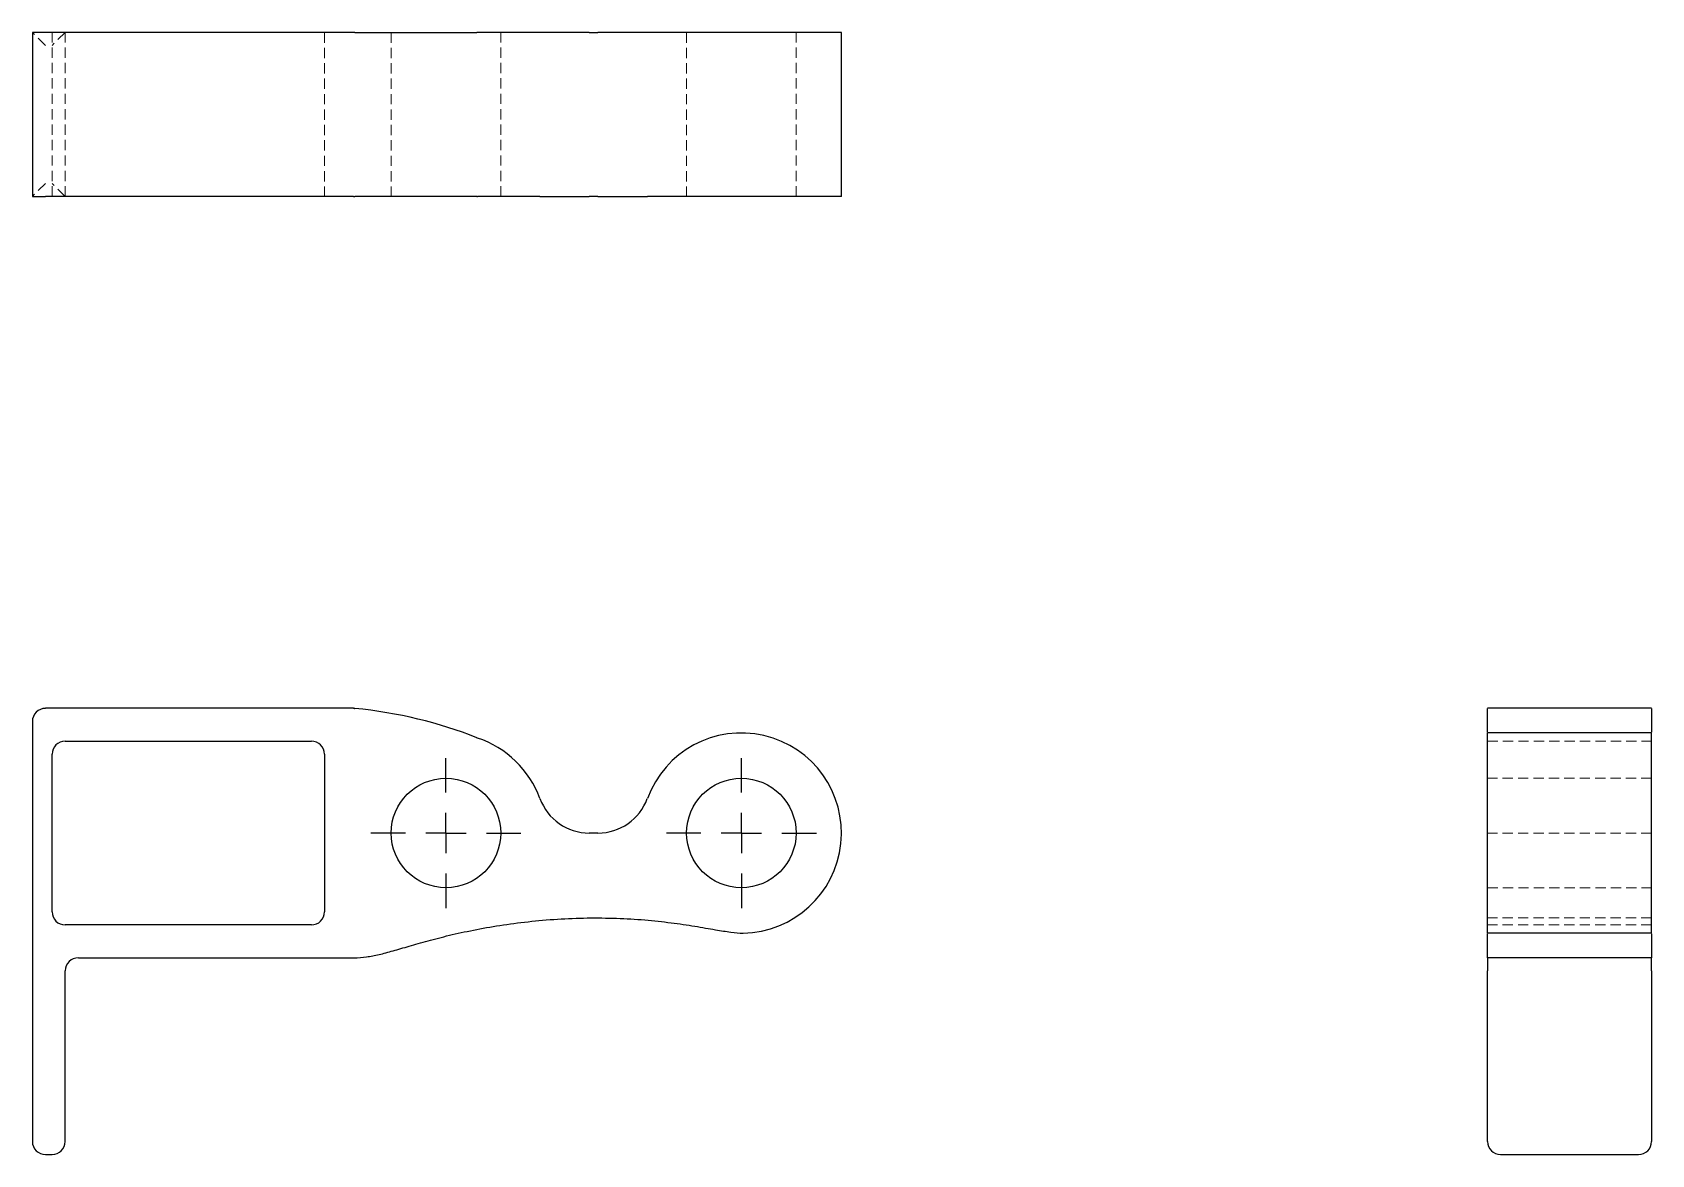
# Model space of a CAD drawing. Header units: millimetres. Extents: x 33 to 233, y 29 to 168.
import ezdxf

# ---------------------------------------------------------------- set-up
doc = ezdxf.new("R2010")
doc.units = ezdxf.units.MM
doc.linetypes.add('HIDDEN', pattern=[1.905, 1.27, -0.635])
doc.layers.add('10', color=7, linetype='Continuous')

# ---------------------------------------------------------------- blocks, each defined once
blk = doc.blocks.new('SW_CENTERMARKSYMBOL_0')
at = {"layer": '10', "color": 0}
for p, q in [((0, 5), (0, 9.27)), ((0, 0), (0, 2.5)), ((-5, 0), (-9.27, 0)), ((0, 0), (-2.5, 0)), ((0, 0), (0, -2.5)), ((0, 0), (2.5, 0)), ((5, 0), (9.27, 0)), ((0, -5), (0, -9.27))]:
    blk.add_line(p, q, dxfattribs=at)
blk = doc.blocks.new('SW_CENTERMARKSYMBOL_1')
at = {"layer": '10', "color": 0}
for p, q in [((0, 5), (0, 9.27)), ((0, 0), (0, 2.5)), ((-5, 0), (-9.27, 0)), ((0, 0), (-2.5, 0)), ((0, 0), (0, -2.5)), ((0, 0), (2.5, 0)), ((5, 0), (9.27, 0)), ((0, -5), (0, -9.27))]:
    blk.add_line(p, q, dxfattribs=at)

msp = doc.modelspace()

# ---------------------------------------------------------------- linework, layer by layer
at = {"color": 7, "linetype": 'Continuous', "lineweight": 25}
for p, q in [((33, 168.14), (33, 147.86)), ((34.62, 168.14), (33, 168.14)), ((72.68, 168.14), (34.62, 168.14)), ((95.73, 168.14), (88.01, 168.14)), ((101.83, 168.14), (95.73, 168.14)), ((101.83, 168.14), (102.91, 168.14)), ((109.01, 168.14), (102.91, 168.14)), ((133, 168.14), (109.01, 168.14)), ((133, 147.86), (133, 168.14)), ((33, 147.86), (34.62, 147.86)), ((72.68, 147.86), (34.62, 147.86)), ((95.73, 147.86), (88.01, 147.86)), ((95.73, 147.86), (101.83, 147.86)), ((102.91, 147.86), (101.83, 147.86)), ((102.91, 147.86), (109.01, 147.86)), ((133, 147.86), (109.01, 147.86)), ((72.68, 84.59), (34.62, 84.59)), ((233.14, 84.59), (212.86, 84.59)), ((33, 82.96), (33, 31.04)), ((37.06, 80.53), (67.48, 80.53)), ((233.14, 81.54), (212.86, 81.54)), ((212.86, 56.8), (212.86, 81.54)), ((233.14, 56.8), (233.14, 81.54)), ((35.43, 69.17), (35.43, 78.91)), ((69.11, 78.91), (69.11, 59.43)), ((35.43, 59.43), (35.43, 69.17)), ((102.91, 69.17), (101.83, 69.17)), ((67.48, 57.81), (37.06, 57.81)), ((233.14, 56.8), (212.86, 56.8)), ((37.06, 31.04), (37.06, 52.13)), ((38.68, 53.75), (72.76, 53.75)), ((233.14, 53.75), (212.86, 53.75)), ((212.86, 53.75), (212.86, 52.13)), ((212.86, 31.04), (212.86, 52.13)), ((233.14, 52.13), (233.14, 53.75)), ((233.14, 52.13), (233.14, 31.04)), ((34.62, 29.41), (35.43, 29.41)), ((214.48, 29.41), (231.52, 29.41))]:
    msp.add_line(p, q, dxfattribs=at)
at = {"color": 7, "linetype": 'HIDDEN', "lineweight": 18}
for p, q in [((34.62, 166.52), (33, 168.14)), ((35.43, 147.86), (35.43, 168.14)), ((37.06, 168.14), (35.43, 166.52)), ((37.06, 147.86), (37.06, 168.14)), ((69.11, 168.14), (69.11, 147.86)), ((77.34, 168.14), (77.34, 147.86)), ((90.89, 147.86), (90.89, 168.14)), ((113.85, 168.14), (113.85, 147.86)), ((127.4, 147.86), (127.4, 168.14)), ((34.62, 149.48), (33, 147.86)), ((37.06, 147.86), (35.43, 149.48)), ((212.86, 84.59), (212.86, 84.59)), ((233.14, 84.59), (233.14, 84.59)), ((212.86, 80.53), (233.14, 80.53)), ((233.14, 75.95), (212.86, 75.95)), ((233.14, 69.17), (212.86, 69.17)), ((212.86, 62.4), (233.14, 62.4)), ((233.14, 57.81), (212.86, 57.81))]:
    msp.add_line(p, q, dxfattribs=at)
at = {"color": 7, "linetype": 'Continuous', "lineweight": 25}
for centre in [(84.12, 69.17), (120.63, 69.17)]:
    msp.add_circle(centre, 6.77, dxfattribs=at)
for centre, radius, start, end in [((34.62, 82.96), 1.62, 90, 180), ((37.06, 78.91), 1.62, 90, 180), ((67.48, 78.91), 1.62, 0, 90), ((84.12, 69.17), 12.37, 20.126, 71.6613), ((120.63, 69.17), 12.37, 271.0361, 159.874), ((101.83, 75.66), 6.49, 200.126, 270), ((102.91, 75.66), 6.49, 270, 339.874), ((37.06, 59.43), 1.62, 180.0003, 270), ((67.48, 59.43), 1.62, 270, 0), ((38.68, 52.13), 1.62, 90, 180), ((34.62, 31.04), 1.62, 180, 270), ((35.43, 31.04), 1.62, 270, 0), ((214.48, 31.04), 1.62, 180, 270), ((231.52, 31.04), 1.62, 270, 0)]:
    msp.add_arc(centre, radius, start, end, dxfattribs=at)
for points, knots in [([(72.84, 168.14), (72.81, 168.14), (72.78, 168.14), (72.73, 168.14), (72.7, 168.14), (72.68, 168.14)], [0, 0, 0, 0, 0.01009939, 0.01009939, 0.02019878, 0.02019878, 0.02019878, 0.02019878]), ([(88.01, 168.14), (87.99, 168.14), (87.98, 168.14), (87.95, 168.14), (87.93, 168.14), (87.92, 168.14)], [0, 0, 0, 0, 0.00603711, 0.00603711, 0.01207421, 0.01207421, 0.01207421, 0.01207421]), ([(72.68, 147.86), (72.7, 147.86), (72.73, 147.86), (72.78, 147.86), (72.81, 147.86), (72.84, 147.86)], [0, 0, 0, 0, 0.01009939, 0.01009939, 0.02019878, 0.02019878, 0.02019878, 0.02019878]), ([(87.92, 147.86), (87.93, 147.86), (87.95, 147.86), (87.98, 147.86), (87.99, 147.86), (88.01, 147.86)], [0, 0, 0, 0, 0.00603711, 0.00603711, 0.01207421, 0.01207421, 0.01207421, 0.01207421]), ([(72.68, 84.59), (72.7, 84.59), (72.73, 84.59), (72.78, 84.58), (72.81, 84.58), (72.84, 84.58)], [0, 0, 0, 0, 0.01009939, 0.01009939, 0.02019878, 0.02019878, 0.02019878, 0.02019878]), ([(212.86, 81.62), (212.86, 81.88), (212.86, 82.63), (212.86, 83.44), (212.86, 84.17), (212.86, 84.44), (212.86, 84.58)], [0, 0, 0, 0, 0.1651914, 0.4845807, 0.7398793, 1, 1, 1, 1]), ([(233.14, 84.58), (233.14, 84.4), (233.14, 84.04), (233.14, 83.15), (233.14, 82.33), (233.14, 81.78), (233.14, 81.62)], [0, 0, 0, 0, 0.328965, 0.650551, 0.899337, 1, 1, 1, 1]), ([(87.92, 80.95), (87.93, 80.94), (87.95, 80.94), (87.98, 80.93), (87.99, 80.92), (88.01, 80.92)], [0, 0, 0, 0, 0.00603711, 0.00603711, 0.01207421, 0.01207421, 0.01207421, 0.01207421]), ([(72.76, 53.75), (73.29, 53.75), (73.79, 53.79), (74.81, 53.93), (75.32, 54.03), (76.41, 54.28), (76.98, 54.44), (78.21, 54.79), (78.87, 54.98), (80.3, 55.4), (81.07, 55.62), (82.73, 56.07), (83.61, 56.3), (86.43, 56.97), (88.54, 57.4), (93.05, 58.1), (95.45, 58.37), (100.34, 58.68), (102.82, 58.71), (106.39, 58.59), (107.56, 58.52), (109.81, 58.33), (110.9, 58.21), (112.97, 57.95), (113.95, 57.8), (115.79, 57.5), (116.64, 57.35), (117.42, 57.22)], [0, 0, 0, 0, 0.0625, 0.0625, 0.125, 0.125, 0.1875, 0.1875, 0.25, 0.25, 0.3125, 0.3125, 0.375, 0.375, 0.5, 0.5, 0.625, 0.625, 0.75, 0.75, 0.8125, 0.8125, 0.875, 0.875, 0.9375, 0.9375, 1, 1, 1, 1]), ([(117.42, 57.22), (118.11, 57.1), (118.74, 57), (119.88, 56.85), (120.4, 56.8), (120.85, 56.8)], [0, 0, 0, 0, 0.5, 0.5, 1, 1, 1, 1]), ([(212.86, 53.75), (212.86, 53.78), (212.86, 53.82), (212.86, 54.16), (212.86, 54.64), (212.86, 55.24), (212.86, 55.89), (212.86, 56.4), (212.86, 56.65), (212.86, 56.71)], [0, 0, 0, 0, 0.119469, 0.242282, 0.38042, 0.540834, 0.726699, 0.934371, 1, 1, 1, 1]), ([(233.14, 56.71), (233.14, 56.65), (233.14, 56.41), (233.14, 55.9), (233.14, 55.24), (233.14, 54.64), (233.14, 54.16), (233.14, 53.82), (233.14, 53.78), (233.14, 53.75)], [0, 0, 0, 0, 0.058547, 0.271015, 0.457571, 0.618548, 0.757117, 0.880254, 1, 1, 1, 1])]:
    msp.add_open_spline(points, degree=3, knots=knots, dxfattribs=at)
for points in [[(72.84, 168.14), (78.2, 168.14), (83.23, 168.14), (87.92, 168.14)], [(87.92, 147.86), (83.23, 147.86), (78.2, 147.86), (72.84, 147.86)], [(87.92, 80.95), (83.23, 82.83), (78.2, 84.03), (72.84, 84.58)]]:
    msp.add_open_spline(points, degree=3, dxfattribs=at)
at = {"color": 7, "linetype": 'HIDDEN', "lineweight": 18}
msp.add_open_spline([(233.14, 58.67), (231.79, 58.67), (229.09, 58.67), (225.03, 58.67), (220.97, 58.67), (216.91, 58.67), (214.21, 58.67), (212.86, 58.67)], degree=3, knots=[0, 0, 0, 0, 0.200265, 0.400181, 0.599926, 0.799864, 1, 1, 1, 1], dxfattribs=at)

# ---------------------------------------------------------------- block references
at = {"layer": '10'}
for name, p in [('SW_CENTERMARKSYMBOL_1', (84.12, 69.17)), ('SW_CENTERMARKSYMBOL_0', (120.63, 69.17))]:
    msp.add_blockref(name, p, dxfattribs=at)

doc.saveas('drawing.dxf')
